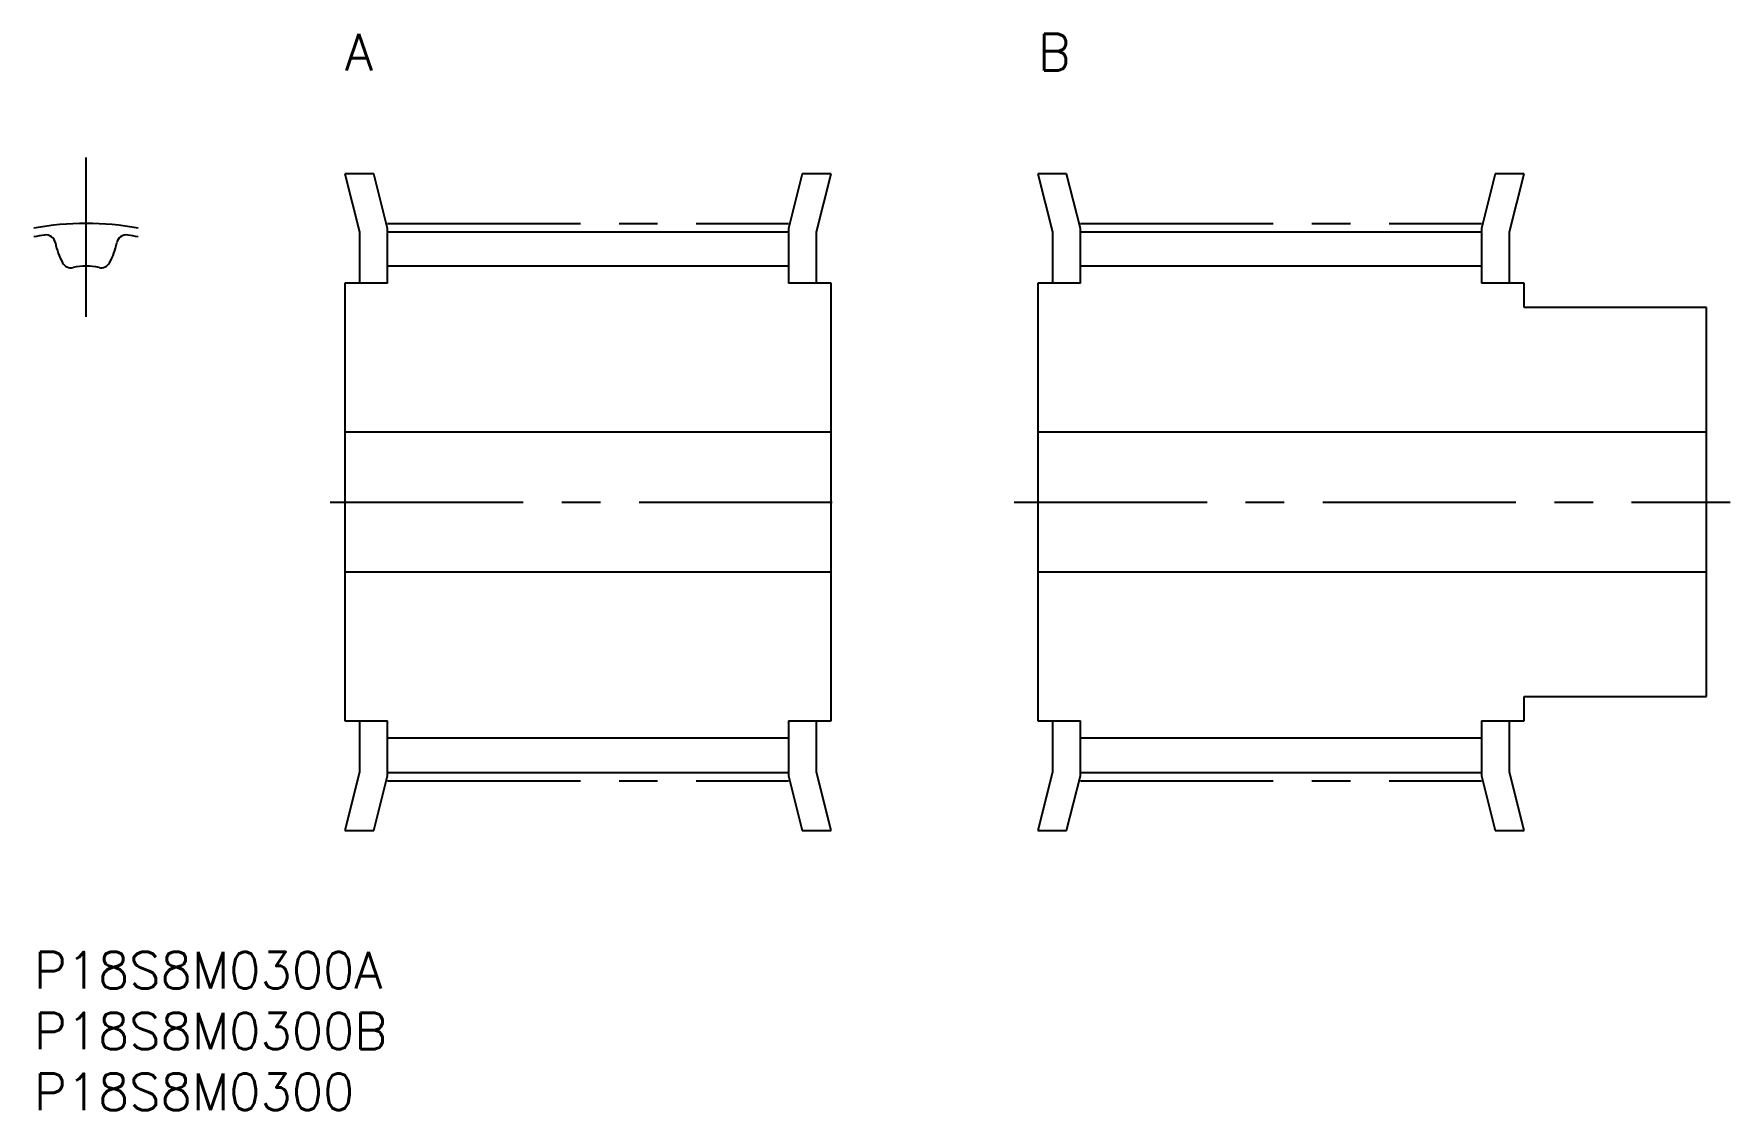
# Model space of a CAD drawing. Extents: x 0 to 140, y -13 to 75.
import ezdxf

# ---------------------------------------------------------------- set-up
doc = ezdxf.new("R2010")
doc.units = 0
doc.header["$LTSCALE"] = 0.5
doc.linetypes.add('CENTER', pattern=[50.8, 31.75, -6.35, 6.35, -6.35])
for name, color, linetype in [('MSM_CENTER', 1, 'CENTER'), ('MSM_CONTINUOUS', 7, 'CONTINUOUS'), ('MSM_PART_NUMBER', 7, 'CONTINUOUS')]:
    doc.layers.add(name, color=color, linetype=linetype)
doc.styles.get("Standard").update_dxf_attribs({"font": 'txt.shx', "height": 3, "bigfont": 'bigfont.shx'})

# ---------------------------------------------------------------- blocks, each defined once
blk = doc.blocks.new('*U32')
at = {"layer": 'MSM_PART_NUMBER'}
blk.add_text('P18S8M0300A', height=3, dxfattribs=at).set_placement((0, -3))
blk = doc.blocks.new('*U33')
at = {"layer": 'MSM_PART_NUMBER'}
blk.add_text('P18S8M0300B', height=3, dxfattribs=at).set_placement((0, -8))
blk = doc.blocks.new('*U34')
at = {"layer": 'MSM_PART_NUMBER'}
blk.add_text('A', height=3, dxfattribs=at).set_placement((25.58, 72.5))
blk = doc.blocks.new('*U35')
at = {"layer": 'MSM_PART_NUMBER'}
blk.add_text('B', height=3, dxfattribs=at).set_placement((82.58, 72.5))
blk = doc.blocks.new('*U36')
at = {"layer": 'MSM_PART_NUMBER'}
blk.add_text('P18S8M0300', height=3, dxfattribs=at).set_placement((0, -13))

msp = doc.modelspace()

# ---------------------------------------------------------------- linework, layer by layer
at = {"layer": 'MSM_CENTER'}
for p, q in [((4.29, 52.23), (4.29, 65.35)), ((29.08, 59.92), (62.08, 59.92)), ((86.08, 59.92), (119.08, 59.92)), ((24.38, 37), (66.78, 37)), ((80.63, 37), (139.53, 37)), ((29.08, 14.08), (62.08, 14.08)), ((86.08, 14.08), (119.08, 14.08))]:
    msp.add_line(p, q, dxfattribs=at)
msp.add_arc((4.29, 37), 22.92, 79.2141, 100.7859, dxfattribs=at)
at = {"layer": 'MSM_CONTINUOUS'}
for p, q in [((27.95, 64), (25.58, 64)), ((25.58, 64), (26.78, 59.22)), ((29.08, 59.5), (27.95, 64)), ((63.21, 64), (62.08, 59.5)), ((65.58, 64), (63.21, 64)), ((64.38, 59.22), (65.58, 64)), ((84.95, 64), (82.58, 64)), ((82.58, 64), (83.78, 59.22)), ((86.08, 59.5), (84.95, 64)), ((120.21, 64), (119.08, 59.5)), ((122.58, 64), (120.21, 64)), ((121.38, 59.22), (122.58, 64)), ((26.78, 59.22), (26.78, 55)), ((29.08, 55), (29.08, 59.5)), ((29.08, 59.23), (62.08, 59.23)), ((62.08, 59.5), (62.08, 55)), ((64.38, 55), (64.38, 59.22)), ((83.78, 59.22), (83.78, 55)), ((86.08, 55), (86.08, 59.5)), ((86.08, 59.23), (119.08, 59.23)), ((119.08, 59.5), (119.08, 55)), ((121.38, 55), (121.38, 59.22)), ((62.08, 56.4), (29.08, 56.4)), ((119.08, 56.4), (86.08, 56.4)), ((25.58, 55), (25.58, 19)), ((29.08, 55), (25.58, 55)), ((65.58, 55), (62.08, 55)), ((65.58, 19), (65.58, 55)), ((82.58, 55), (82.58, 19)), ((86.08, 55), (82.58, 55)), ((122.58, 55), (119.08, 55)), ((122.58, 53), (122.58, 55)), ((137.58, 53), (122.58, 53)), ((137.58, 21), (137.58, 53)), ((65.58, 42.75), (25.58, 42.75)), ((137.58, 42.75), (82.58, 42.75)), ((25.58, 31.25), (65.58, 31.25)), ((82.58, 31.25), (137.58, 31.25)), ((122.58, 19), (122.58, 21)), ((122.58, 21), (137.58, 21)), ((25.58, 19), (29.08, 19)), ((26.78, 19), (26.78, 14.78)), ((29.08, 14.5), (29.08, 19)), ((62.08, 19), (62.08, 14.5)), ((62.08, 19), (65.58, 19)), ((64.38, 14.78), (64.38, 19)), ((82.58, 19), (86.08, 19)), ((83.78, 19), (83.78, 14.78)), ((86.08, 14.5), (86.08, 19)), ((119.08, 19), (119.08, 14.5)), ((119.08, 19), (122.58, 19)), ((121.38, 14.78), (121.38, 19)), ((29.08, 17.6), (62.08, 17.6)), ((86.08, 17.6), (119.08, 17.6)), ((26.78, 14.78), (25.58, 10)), ((27.95, 10), (29.08, 14.5)), ((29.08, 14.77), (62.08, 14.77)), ((62.08, 14.5), (63.21, 10)), ((65.58, 10), (64.38, 14.78)), ((83.78, 14.78), (82.58, 10)), ((84.95, 10), (86.08, 14.5)), ((86.08, 14.77), (119.08, 14.77)), ((119.08, 14.5), (120.21, 10)), ((122.58, 10), (121.38, 14.78)), ((25.58, 10), (27.95, 10)), ((63.21, 10), (65.58, 10)), ((82.58, 10), (84.95, 10)), ((120.21, 10), (122.58, 10))]:
    msp.add_line(p, q, dxfattribs=at)
for centre, radius, start, end in [((4.29, 37), 22.23, 98.8751, 101.1249), ((0.98, 58.17), 0.8, 10.1425, 98.8751), ((7.6, 58.17), 0.8, 81.1249, 169.8575), ((4.29, 37), 22.23, 78.8751, 81.1249), ((6.89, 59.23), 5.2, 190.1425, 209.3753), ((1.69, 59.23), 5.2, 330.6247, 349.8575), ((3.05, 57.07), 0.8, 209.3753, 281.8712), ((4.29, 51.2), 5.2, 78.1288, 101.8712), ((5.52, 57.07), 0.8, 258.1288, 330.6247)]:
    msp.add_arc(centre, radius, start, end, dxfattribs=at)

# ---------------------------------------------------------------- block references
for name in ['*U34', '*U35', '*U32', '*U33', '*U36']:
    msp.add_blockref(name, (0, 0), dxfattribs=at)

doc.saveas('drawing.dxf')
